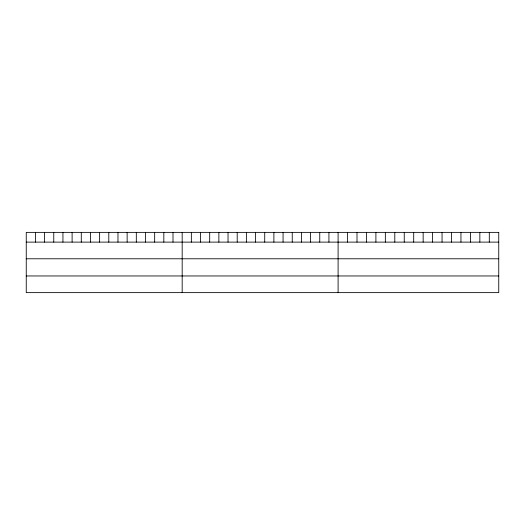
<?xml version="1.0" encoding="UTF-8"?>
<svg xmlns="http://www.w3.org/2000/svg" width="525" height="525" viewBox="0 0 525 525"><rect width="100%" height="100%" fill="white"/><g stroke="black" fill="none" stroke-linecap="round" stroke-linejoin="round"><path stroke-width="0.79" d="M26.25 242.117L498.75 242.117M26.25 258.786L498.75 258.786M26.25 275.96L498.75 275.96M489.3 232.372L489.3 242.117M479.85 232.372L479.85 242.117M470.4 232.372L470.4 242.117M460.95 232.372L460.95 242.117M451.5 232.372L451.5 242.117M442.05 232.372L442.05 242.117M432.6 232.372L432.6 242.117M423.15 232.372L423.15 242.117M413.7 232.372L413.7 242.117M404.25 232.372L404.25 242.117M394.8 232.372L394.8 242.117M385.35 232.372L385.35 242.117M375.9 232.372L375.9 242.117M366.45 232.372L366.45 242.117M357 232.372L357 242.117M347.55 232.372L347.55 242.117M338.1 232.372L338.1 292.628M328.926 232.372L328.926 242.117M319.758 232.372L319.758 242.117M310.583 232.372L310.583 242.117M301.409 232.372L301.409 242.117M292.241 232.372L292.241 242.117M283.067 232.372L283.067 242.117M273.892 232.372L273.892 242.117M264.725 232.372L264.725 242.117M255.55 232.372L255.55 242.117M246.382 232.372L246.382 242.117M237.208 232.372L237.208 242.117M228.034 232.372L228.034 242.117M218.866 232.372L218.866 242.117M209.692 232.372L209.692 242.117M200.517 232.372L200.517 242.117M191.349 232.372L191.349 242.117M182.175 232.372L182.175 292.628M173.001 232.372L173.001 242.117M163.833 232.372L163.833 242.117M154.658 232.372L154.658 242.117M145.484 232.372L145.484 242.117M136.316 232.372L136.316 242.117M127.142 232.372L127.142 242.117M117.968 232.372L117.968 242.117M108.8 232.372L108.8 242.117M99.625 232.372L99.625 242.117M90.457 232.372L90.457 242.117M81.283 232.372L81.283 242.117M72.109 232.372L72.109 242.117M62.941 232.372L62.941 242.117M53.767 232.372L53.767 242.117M44.592 232.372L44.592 242.117M35.424 232.372L35.424 242.117M498.75 232.372L26.25 232.372L26.25 292.628L498.75 292.628L498.75 232.372"/></g></svg>
